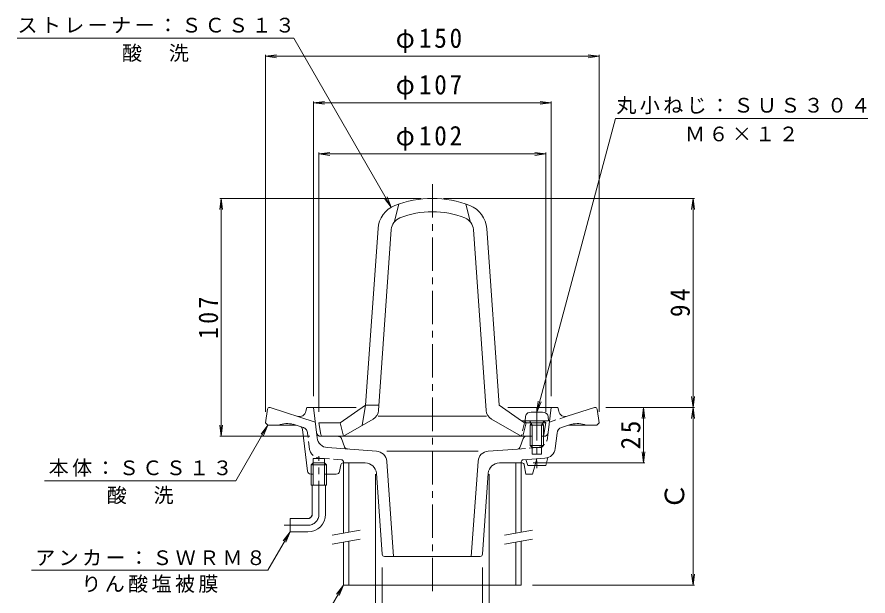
# Model space of a CAD drawing. Units: millimetres, scale not verified. Extents: x -216 to 219, y -352 to 336.
# Drawn here: x -215.8 to 167, y -107.7 to 152.6 of the extents above; entities that cross this region are included whole.
import ezdxf
from ezdxf.enums import TextEntityAlignment as Align

# ---------------------------------------------------------------- set-up
doc = ezdxf.new("R2010")
doc.units = ezdxf.units.MM
doc.header["$LTSCALE"] = 3
for name, pattern in [('CHAIN1', [8, 5, -1, 1, -1]), ('DASHED1', [1.8, 1.2, -0.6]), ('DOUBLE_CHAIN2', [12.8, 9, -1, 0.6, -0.6, 0.6, -1])]:
    doc.linetypes.add(name, pattern=pattern)
for name, color, linetype, lineweight in [('0-0_通り芯', 3, 'Continuous', 9), ('0-2_仕上', 6, 'Continuous', 9), ('0-3_建具', 4, 'Continuous', 9), ('0-4_その他', 7, 'Continuous', 9), ('0-5_寸法', 7, 'Continuous', 9)]:
    doc.layers.add(name, color=color, linetype=linetype, lineweight=lineweight)
doc.styles.add('ＭＳ ゴシック', font='')
doc.styles.get('ＭＳ ゴシック').set_extended_font_data('MS Gothic')

msp = doc.modelspace()

# ---------------------------------------------------------------- linework, layer by layer
at = {"layer": '0-0_通り芯', "linetype": 'CHAIN1'}
for p, q in [((-29, 77.446), (-29, -108.182)), ((-80, -70.939), (-80, -44.907)), ((-95.724, -75.939), (-85, -75.939))]:
    msp.add_line(p, q, dxfattribs=at)
at = {"layer": '0-0_通り芯'}
for p, q in [((-102.133, -22.939), (-102, -22.939)), ((-102, -22.939), (-81.69, -29.539)), ((-85.5, -22.939), (-85.842, -24.663)), ((-63.322, -22.939), (-85.5, -22.939)), ((-80.817, -36.646), (-82.5, -22.939)), ((4.957, -22.939), (27.5, -22.939)), ((23.119, -34.183), (24.5, -22.939)), ((27.5, -22.939), (27.842, -24.663)), ((44, -22.939), (31.712, -26.932)), ((44.133, -22.939), (44, -22.939)), ((-103.123, -23.798), (-104, -29.939)), ((45.123, -23.798), (46, -29.939)), ((-104, -29.939), (-103, -30.939)), ((-88.413, -31.56), (-91.54, -30.544)), ((33.54, -30.544), (29.167, -31.965)), ((46, -29.939), (45, -30.939)), ((-90.323, -30.939), (-103, -30.939)), ((-87.387, -32.81), (-85.157, -51.616)), ((32.323, -30.939), (45, -30.939)), ((10.551, -40.656), (11.868, -36.938)), ((13.282, -35.939), (15.87, -35.939)), ((20.13, -35.939), (21.134, -35.939)), ((26.261, -41.418), (27.116, -34.452)), ((-76.203, -41.025), (-54.179, -42.565)), ((9.241, -41.652), (-3.821, -42.565)), ((-49.54, -42.565), (-8.46, -42.565)), ((11.93, -46.476), (21.647, -45.796)), ((15.87, -43.939), (20.13, -43.939)), ((22, -49.121), (23, -45.51)), ((-82.55, -47.939), (-83.45, -48.839)), ((-83.45, -48.839), (-76.55, -48.839)), ((-83.45, -57.939), (-83.45, -48.839)), ((-82.55, -57.939), (-82.55, -45.939)), ((-82.55, -45.939), (-77.45, -45.939)), ((-77.45, -47.939), (-82.55, -47.939)), ((-77.45, -52.939), (-77.45, -45.939)), ((-77.45, -47.939), (-76.55, -48.839)), ((-77.45, -47.939), (-77.45, -57.939)), ((-76.55, -48.839), (-76.55, -57.939)), ((-70.13, -48.788), (-70.748, -51.751)), ((-59.156, -47.939), (-69.141, -47.939)), ((-49.54, -47.197), (-46.487, -89.939)), ((-8.46, -47.197), (-11.513, -89.939)), ((1.156, -47.939), (11.382, -47.939)), ((11, -47.473), (11, -47.939)), ((12.37, -48.788), (13, -52.902)), ((16, -52.902), (18, -46.051)), ((17.104, -49.121), (22, -49.121)), ((-83.667, -52.939), (-82.55, -52.939)), ((-77.45, -52.939), (-72.215, -52.939)), ((-54.168, -52.583), (-51.566, -89.011)), ((-3.832, -52.583), (-6.434, -89.011)), ((16, -52.902), (13, -52.902)), ((-83.45, -57.939), (-76.55, -57.939)), ((-83, -70.939), (-83, -57.939)), ((-77, -70.939), (-77, -57.939)), ((-85, -72.939), (-93, -72.939)), ((-7.431, -89.939), (-50.569, -89.939))]:
    msp.add_line(p, q, dxfattribs=at)
at = {"layer": '0-0_通り芯', "linetype": 'DASHED1'}
for p, q in [((31.712, -26.932), (23.69, -29.539)), ((-88.413, -31.56), (-87.167, -31.965)), ((22.817, -36.646), (23.119, -34.183)), ((-84.215, -41.793), (-85.116, -34.452)), ((9.241, -41.652), (18.203, -41.025)), ((-69.93, -46.476), (-79.647, -45.796)), ((-69, -47.473), (-69, -47.939)), ((14, -49.121), (13, -46.401)), ((14, -49.121), (17.104, -49.121))]:
    msp.add_line(p, q, dxfattribs=at)
at = {"layer": '0-0_通り芯', "linetype": 'DOUBLE_CHAIN2'}
for p, q in [((-71.272, -35.939), (-79.134, -35.939)), ((-68.54, -40.657), (-69.858, -36.938))]:
    msp.add_line(p, q, dxfattribs=at)
at = {"layer": '0-0_通り芯'}
msp.add_lwpolyline([(-85, -78.939), (-93, -78.939), (-93, -72.939)], dxfattribs=at)
for centre, radius, start, end in [((-102.133, -23.939), 1, 90, 171.86909), ((44.133, -23.939), 1, 8.13091, 90), ((-88.785, -24.079), 3, 251.99994, 348.7693), ((30.785, -24.079), 3, 191.2307, 288.00006), ((-94.308, -41.211), 11, 75.45909, 110.97137), ((36.308, -41.211), 11, 69.02863, 104.54091), ((-88.877, -32.987), 1.5, 6.76349, 72.00085), ((21.134, -33.939), 2, 270, 353.00002), ((30.094, -34.818), 3, 107.99985, 172.99957), ((-75.854, -36.037), 5, 186.99945, 266.00005), ((13.282, -37.439), 1.5, 90, 160.48708), ((9.137, -40.155), 1.5, 273.99933, 340.48708), ((21.298, -40.809), 5, 273.99976, 352.99933), ((-54.528, -47.553), 5, 4.08578, 86.00006), ((-3.472, -47.553), 5, 93.99976, 175.91461), ((-69.141, -48.939), 1, 90, 171.29881), ((-59.156, -52.939), 5, 4.08537, 90), ((1.156, -52.939), 5, 90, 175.91463), ((12, -47.473), 1, 93.99947, 180), ((11.382, -48.939), 1, 8.70119, 90), ((-83.667, -51.439), 1.5, 186.76208, 270), ((-72.215, -51.439), 1.5, 270, 348.02353), ((-85, -70.939), 2, 270, 0), ((-85, -70.939), 8, 270, 0), ((-50.569, -88.939), 1, 184.08383, 270), ((-7.431, -88.939), 1, 270, 355.91617)]:
    msp.add_arc(centre, radius, start, end, dxfattribs=at)
at = {"layer": '0-0_通り芯', "linetype": 'DASHED1'}
for centre, radius, start, end in [((-88.094, -34.818), 3, 7.00043, 72.00015), ((17.854, -36.037), 5, 273.99973, 353.00133), ((-79.298, -40.809), 5, 187.00067, 266.00024), ((-70, -47.473), 1, 0, 85.99966)]:
    msp.add_arc(centre, radius, start, end, dxfattribs=at)
at = {"layer": '0-0_通り芯', "linetype": 'DOUBLE_CHAIN2'}
for centre, radius, start, end in [((-79.134, -33.939), 2, 186.99998, 270), ((-71.272, -37.439), 1.5, 19.51122, 90), ((-67.126, -40.156), 1.5, 199.51122, 266)]:
    msp.add_arc(centre, radius, start, end, dxfattribs=at)
at = {"layer": '0-0_通り芯', "linetype": 'CHAIN1'}
for radius in [2, 5]:
    msp.add_arc((-85, -70.939), radius, 270, 0, dxfattribs=at)
at = {"layer": '0-2_仕上'}
for p, q in [((-44, 68.546), (-46, 60.627)), ((-14, 68.546), (-12, 60.627)), ((-59, -21.939), (-53.443, 57.527)), ((1, -21.939), (-4.557, 57.527)), ((-53.149, -24.281), (-47.458, 57.109)), ((-4.851, -24.281), (-10.542, 57.109)), ((-59, -21.939), (-70.5, -29.939)), ((-59, -21.939), (-60.5, -31.056)), ((-52.99, -21.939), (-59, -21.939)), ((1, -21.939), (11.062, -28.939)), ((-79.139, -35.104), (-80, -29.939)), ((-70.5, -29.939), (-80, -29.939)), ((-70.5, -29.939), (-69, -35.939)), ((-55.646, -28.267), (-69, -35.939)), ((-53.335, -26.939), (-4.665, -26.939)), ((-2.354, -28.267), (11, -35.939)), ((11.062, -28.939), (21, -28.939)), ((13.25, -29.939), (11.75, -35.939)), ((13.25, -29.939), (12.25, -28.939)), ((13.25, -29.939), (22, -29.939)), ((22, -29.939), (21, -28.939)), ((21.139, -35.104), (22, -29.939)), ((15, -35.939), (-78.165, -35.939)), ((20.153, -35.939), (20.13, -35.939))]:
    msp.add_line(p, q, dxfattribs=at)
at = {"layer": '0-2_仕上', "color": 4, "linetype": 'CHAIN1'}
msp.add_line((18, -22.895), (18, -50.266), dxfattribs=at)
at = {"layer": '0-2_仕上', "linetype": 'DASHED1'}
for p, q in [((12.5, -29.939), (11, -35.939)), ((11.062, -28.939), (12.5, -29.939)), ((12.5, -29.939), (13.25, -29.939))]:
    msp.add_line(p, q, dxfattribs=at)
at = {"layer": '0-2_仕上', "color": 4}
for p, q in [((12.75, -28.939), (12.917, -27.036)), ((23.25, -28.939), (12.75, -28.939)), ((15.87, -30.939), (14.818, -29.067)), ((15, -30.939), (15.441, -30.176)), ((20.13, -30.939), (21.182, -29.067)), ((21, -30.939), (20.559, -30.176)), ((23.25, -28.939), (23.084, -27.036)), ((15, -30.939), (21, -30.939)), ((15, -30.939), (15, -40.07)), ((15.87, -30.939), (15.87, -43.939)), ((20.13, -30.939), (20.13, -43.939)), ((21, -30.939), (21, -40.07)), ((15.87, -40.94), (15, -40.07)), ((15, -40.07), (21, -40.07)), ((15.87, -40.94), (20.13, -40.94)), ((20.13, -40.94), (21, -40.07))]:
    msp.add_line(p, q, dxfattribs=at)
at = {"layer": '0-2_仕上'}
for centre, radius, start, end in [((-29, 25.061), 46, 68.47946, 111.52054), ((-41.472, 56.69), 12, 111.52052, 175.99998), ((-16.528, 56.69), 12, 4.00002, 68.47948), ((-41.472, 56.69), 6, 111.52061, 175.99998), ((-29, 25.061), 40, 68.47945, 111.52055), ((-16.528, 56.69), 6, 4.00002, 68.47939), ((-58.137, -23.932), 5, 299.87865, 355.99999), ((0.137, -23.932), 5, 184.00001, 240.12139), ((-78.153, -34.939), 1, 189.46167, 270), ((20.153, -34.939), 1, 327.89728, 350.53833)]:
    msp.add_arc(centre, radius, start, end, dxfattribs=at)
at = {"layer": '0-2_仕上', "color": 4}
for centre, radius, start, end in [((14.909, -27.211), 2, 96.33817, 175.00002), ((18, -55.039), 30, 83.6618, 96.3382), ((21.091, -27.211), 2, 4.99998, 83.66183), ((14.6, -29.19), 0.25, 29.32918, 90), ((21.4, -29.19), 0.25, 90, 150.67082)]:
    msp.add_arc(centre, radius, start, end, dxfattribs=at)
at = {"layer": '0-3_建具'}
for p, q in [((-69, -47.939), (-66.5, -47.939)), ((-69, -47.939), (-69, -79.516)), ((-66.5, -47.939), (-66.5, -79.076)), ((8.5, -47.939), (11, -47.939)), ((8.5, -47.939), (8.5, -79.516)), ((11, -47.939), (11, -79.076)), ((-69, -83.578), (-69, -102.939)), ((-66.5, -83.137), (-66.5, -102.939)), ((8.5, -83.578), (8.5, -102.939)), ((11, -83.137), (11, -102.939)), ((11, -102.939), (-69, -102.939))]:
    msp.add_line(p, q, dxfattribs=at)
at = {"layer": '0-3_建具', "color": 7}
for p, q in [((-74, -80.398), (-61.5, -78.194)), ((3.5, -80.398), (16, -78.194)), ((-74, -84.46), (-61.5, -82.256)), ((3.5, -84.46), (16, -82.256))]:
    msp.add_line(p, q, dxfattribs=at)
at = {"layer": '0-4_その他'}
for p, q in [((-104, 134.959), (-99.043, 135.611)), ((-104, -24.939), (-104, 135.559)), ((-104, 134.959), (46, 134.959)), ((-104, 134.959), (-99.043, 134.306)), ((46, 134.959), (41.043, 135.611)), ((46, 134.959), (41.043, 134.306)), ((46, -24.939), (46, 135.559)), ((-82.5, 114.042), (-77.543, 114.695)), ((-82.5, -17.939), (-82.5, 114.642)), ((-82.5, 114.042), (24.5, 114.042)), ((-82.5, 114.042), (-77.543, 113.389)), ((24.5, 114.042), (19.543, 114.695)), ((24.5, 114.042), (19.543, 113.389)), ((24.5, -17.939), (24.5, 114.642)), ((-80, 91.061), (-75.043, 91.713)), ((-80, -24.939), (-80, 91.661)), ((-80, 91.061), (22, 91.061)), ((-80, 91.061), (-75.043, 90.408)), ((22, 91.061), (17.043, 91.713)), ((22, 91.061), (17.043, 90.408)), ((22, -24.939), (22, 91.661)), ((-124, 71.061), (-124.653, 66.103)), ((-34, 71.061), (-124.6, 71.061)), ((-124, -35.939), (-124, 71.061)), ((-124, 71.061), (-123.347, 66.103)), ((-24, 71.061), (88.854, 71.061)), ((88.254, 71.061), (87.601, 66.103)), ((88.254, -22.939), (88.254, 71.061)), ((88.254, 71.061), (88.906, 66.103)), ((88.254, -22.939), (87.601, -17.982)), ((88.254, -22.939), (88.906, -17.982)), ((49.117, -22.939), (88.854, -22.939)), ((66, -22.939), (65.347, -27.897)), ((66, -47.939), (66, -22.939)), ((66, -22.939), (66.653, -27.897)), ((88.254, -22.939), (87.601, -27.897)), ((88.254, -102.939), (88.254, -22.939)), ((88.254, -22.939), (88.906, -27.897)), ((-124, -35.939), (-124.653, -30.982)), ((-124, -35.939), (-123.347, -30.982)), ((-84.134, -35.939), (-124.6, -35.939)), ((66, -47.939), (65.347, -42.982)), ((66, -47.939), (66.653, -42.982)), ((16.382, -47.939), (66.6, -47.939)), ((-54.5, -52.939), (-54.5, -153.361)), ((-3.5, -52.939), (-3.5, -153.361)), ((-51.5, -94.939), (-51.5, -130.671)), ((-6.5, -94.939), (-6.5, -130.671)), ((88.254, -102.939), (87.601, -97.982)), ((88.254, -102.939), (88.906, -97.982)), ((16, -102.939), (88.854, -102.939))]:
    msp.add_line(p, q, dxfattribs=at)
at = {"layer": '0-5_寸法'}
for p, q in [((-215.826, 143.061), (-91.338, 143.061)), ((-47.472, 67.083), (-91.338, 143.061)), ((18, -25.039), (53.396, 107.061)), ((53.396, 107.061), (166.965, 107.061)), ((-47.472, 67.083), (-50.516, 71.049)), ((-47.472, 67.083), (-49.386, 71.702)), ((18, -25.039), (18.653, -20.082)), ((18, -25.039), (19.913, -20.42)), ((-103, -30.939), (-117.434, -55.939)), ((-103, -30.939), (-106.044, -34.906)), ((-103, -30.939), (-104.913, -35.559)), ((-117.434, -55.939), (-203.455, -55.939)), ((-93, -78.939), (-102.954, -96.181)), ((-93, -78.939), (-96.044, -82.906)), ((-93, -78.939), (-94.913, -83.559)), ((-102.954, -96.181), (-209.34, -96.181)), ((-69, -102.939), (-82.856, -126.939)), ((-69, -102.939), (-72.044, -106.906)), ((-69, -102.939), (-70.913, -107.559))]:
    msp.add_line(p, q, dxfattribs=at)

# ---------------------------------------------------------------- texts
at = {"layer": '0-4_その他', "color": 2, "style": 'ＭＳ ゴシック'}
msp.add_text('Ｃ', height=8.798, rotation=90, dxfattribs=at).set_placement((86.959, -68.939), align=Align.BOTTOM_LEFT)
at = {"layer": '0-4_その他', "color": 2, "char_height": 8.798, "attachment_point": 7, "style": 'ＭＳ ゴシック'}
for s, insert in [('\\T1.21;\\W0.95;φ150', (-45.5, 136.387)), ('\\T1.21;\\W0.95;φ107', (-45.5, 115.47)), ('\\T1.21;\\W0.95;φ102', (-45.5, 92.489))]:
    msp.add_mtext(s, dxfattribs=dict(at, insert=insert))
at = {"layer": '0-4_その他', "color": 2, "char_height": 8.798, "attachment_point": 7, "rotation": 90, "style": 'ＭＳ ゴシック'}
for s, insert in [('\\T1.27;\\W0.95;94', (86.959, 17.686)), ('\\T1.27;\\W0.9;107', (-125.294, 7.811)), ('\\T1.27;\\W0.95;25', (64.706, -41.814))]:
    msp.add_mtext(s, dxfattribs=dict(at, insert=insert))
at = {"layer": '0-5_寸法', "char_height": 6.598, "attachment_point": 7, "style": 'ＭＳ ゴシック'}
for s, insert in [('\\T1.17;ストレーナー：ＳＣＳ１３', (-215.602, 145.323)), ('\\T1.17;酸\u3000洗', (-168.582, 132.411)), ('\\T1.17;丸小ねじ：ＳＵＳ３０４', (53.793, 108.913)), ('\\T1.17;Ｍ６×１２', (84.68, 96.639)), ('\\T1.17;本体：ＳＣＳ１３', (-201.573, -54.141)), ('\\T1.17;酸\u3000洗', (-175.445, -66.471)), ('\\T1.17;アンカー：ＳＷＲＭ８', (-207.628, -94.177)), ('\\T1.17;りん酸塩被膜', (-186.897, -106.358))]:
    msp.add_mtext(s, dxfattribs=dict(at, insert=insert))

doc.saveas('drawing.dxf')
